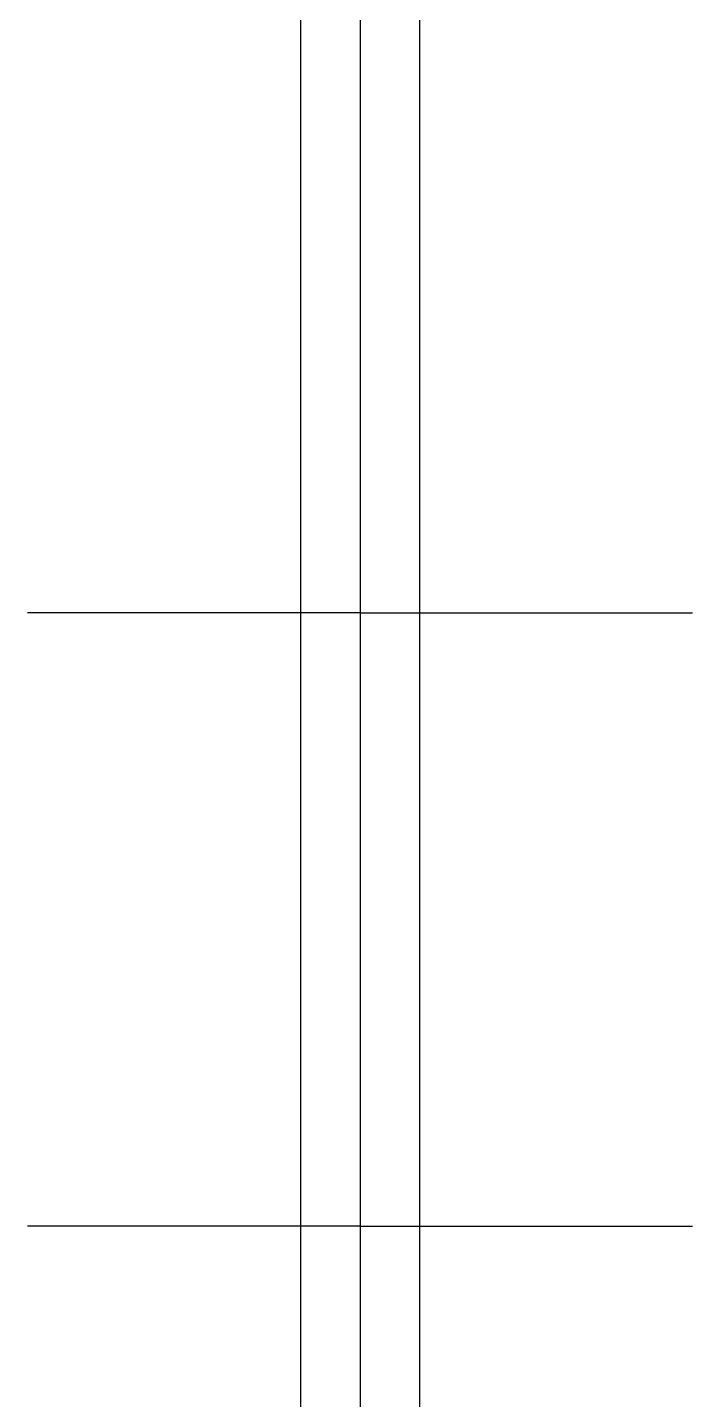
# Model space of a CAD drawing. Header units: millimetres. Extents: x -15000 to 15000, y -45082 to 2000.
# Drawn here: x -4400 to -1600, y -9698 to -3926 of the extents above; entities that cross this region are included whole.
import ezdxf

# ---------------------------------------------------------------- set-up
doc = ezdxf.new("R2010")
doc.units = ezdxf.units.MM
for name, color, linetype in [('CELIK_KIRIS_KOLON', 9, 'CONTINUOUS'), ('KABLO_TAVALARI', 6, 'CONTINUOUS'), ('MONTAJ_BORULARI', 2, 'CONTINUOUS')]:
    doc.layers.add(name, color=color, linetype=linetype)

msp = doc.modelspace()

# ---------------------------------------------------------------- linework, layer by layer
at = {"layer": 'CELIK_KIRIS_KOLON'}
for p, q in [((-3000, -6388.7, 5141.2), (-4400, -6388.7, 7791.2)), ((-3000, -6388.7, 5141.2), (-1600, -6388.7, 7791.2)), ((-3000, -8968.2, 5488.2), (-4400, -8968.2, 8138.2)), ((-3000, -8968.2, 5488.2), (-1600, -8968.2, 8138.2))]:
    msp.add_line(p, q, dxfattribs=at)
at = {"layer": 'KABLO_TAVALARI'}
for p, q in [((-3250, 1350, 4520), (-3250, -41200, 9466.6)), ((-3000, 1350, 4520), (-3000, -41200, 9466.6)), ((-2750, 1350, 4520), (-2750, -41200, 9466.6))]:
    msp.add_line(p, q, dxfattribs=at)
at = {"layer": 'MONTAJ_BORULARI'}
for p, q in [((-3000, -3809.1, 4794.1), (-3000, -6388.7, 5141.2)), ((-3000, -6388.7, 5141.2), (-3000, -8968.2, 5488.2)), ((-3000, -8968.2, 5488.2), (-3000, -11547.8, 5835.3))]:
    msp.add_line(p, q, dxfattribs=at)

doc.saveas('drawing.dxf')
